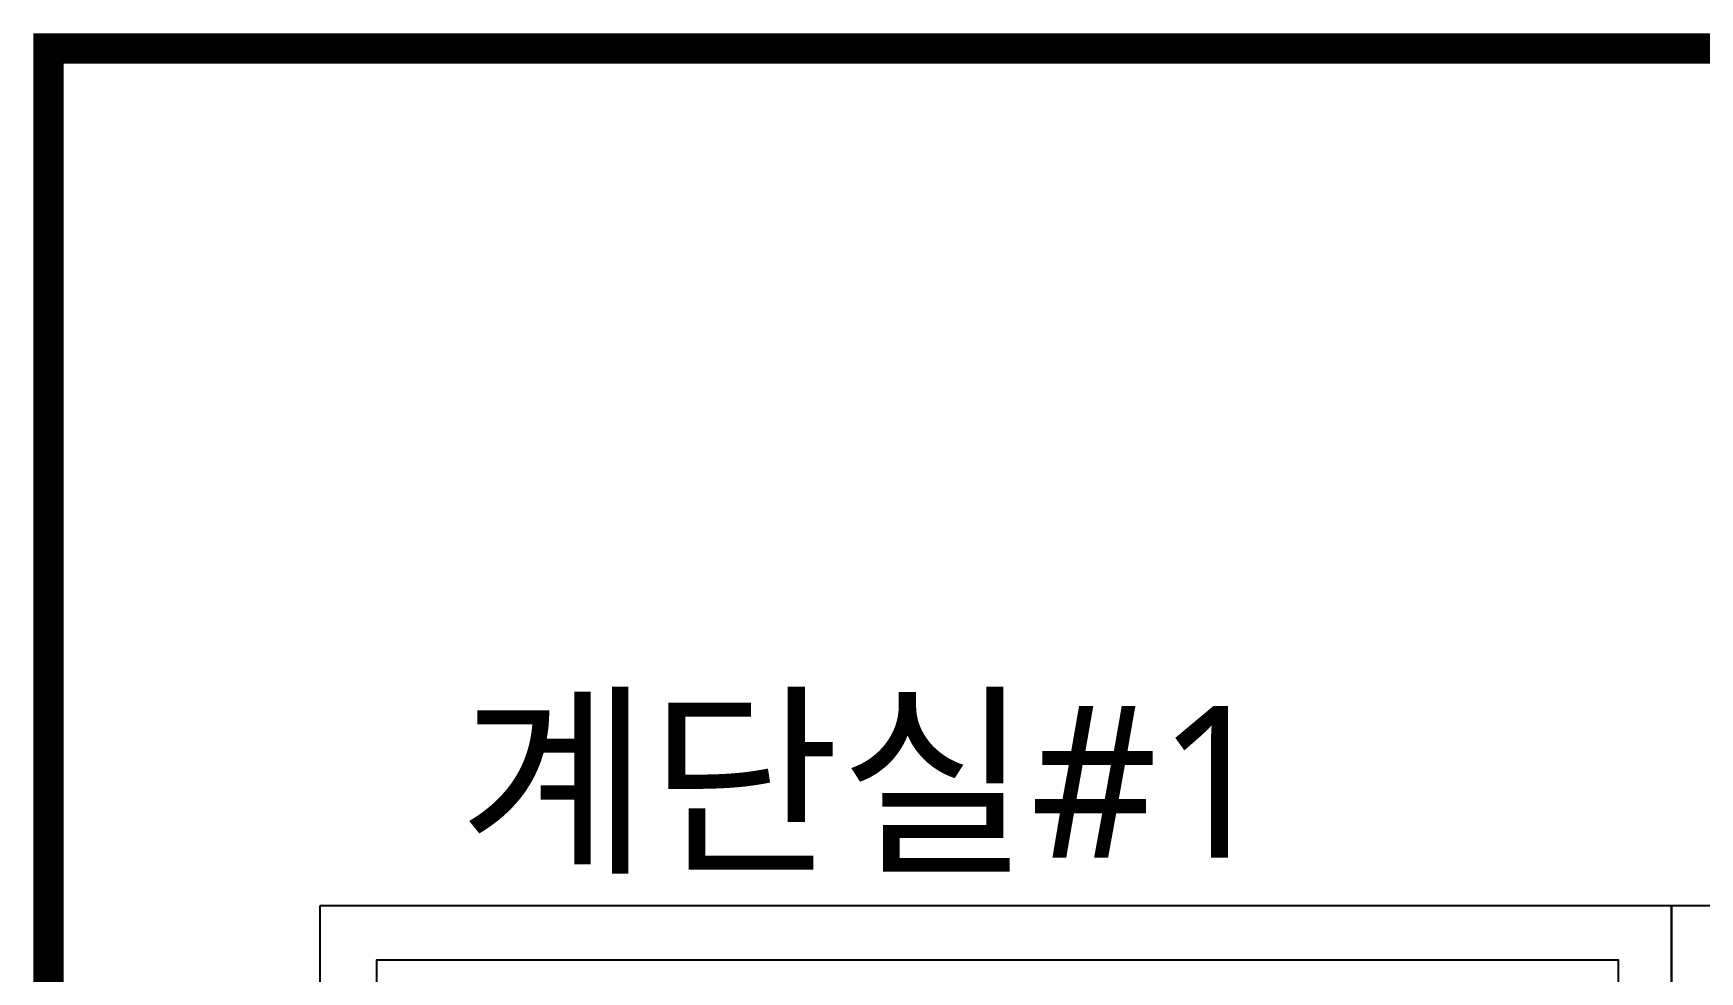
# Model space of a CAD drawing. Header units: millimetres. Extents: x 11948722 to 13111668, y -10771712 to -10232988.
# Drawn here: x 12305958 to 12360889, y -10454315 to -10423383 of the extents above; entities that cross this region are included whole.
import ezdxf
from ezdxf.enums import TextEntityAlignment as Align

# ---------------------------------------------------------------- set-up
doc = ezdxf.new("R2010")
doc.units = ezdxf.units.MM
doc.header["$LTSCALE"] = 150
doc.header["$MEASUREMENT"] = 0
doc.layers.get('Defpoints').update_dxf_attribs({"color": 117, "linetype": 'CONTINUOUS'})
doc.layers.add('CON', color=2, linetype='CONTINUOUS')
doc.styles.add('나눔고딕 Se', font='NanumGothic.ttf')

msp = doc.modelspace()

# ---------------------------------------------------------------- linework, layer by layer
at = {"layer": 'CON', "ltscale": 1200, "const_width": 1000}
msp.add_lwpolyline([(12306457.7, -10423882.6), (12821367.8, -10423882.6), (12821367.8, -10608888.5), (12306457.7, -10608888.5)], close=True, dxfattribs=at)
at = {"layer": 'Defpoints', "ltscale": 1200}
for points in [[(12315412.7, -10452136.3), (12359962.7, -10452136.3), (12359962.7, -10515136.3), (12315412.7, -10515136.3)], [(12359962.7, -10452136.3), (12404512.7, -10452136.3), (12404512.7, -10515136.3), (12359962.7, -10515136.3)], [(12317265.7, -10508461.3), (12358215.7, -10508461.3), (12358215.7, -10453936.3), (12317265.7, -10453936.3)]]:
    msp.add_lwpolyline(points, close=True, dxfattribs=at)

# ---------------------------------------------------------------- texts
at = {"layer": 'Defpoints', "color": 2, "style": '나눔고딕 Se'}
msp.add_text('계단실#1', height=5000, dxfattribs=at).set_placement((12333370.7, -10450557.1), align=Align.CENTER)
msp.add_text('계단실#1', height=5000, dxfattribs=at).set_placement((12333370.7, -10450557.1), align=Align.CENTER)

doc.saveas('drawing.dxf')
